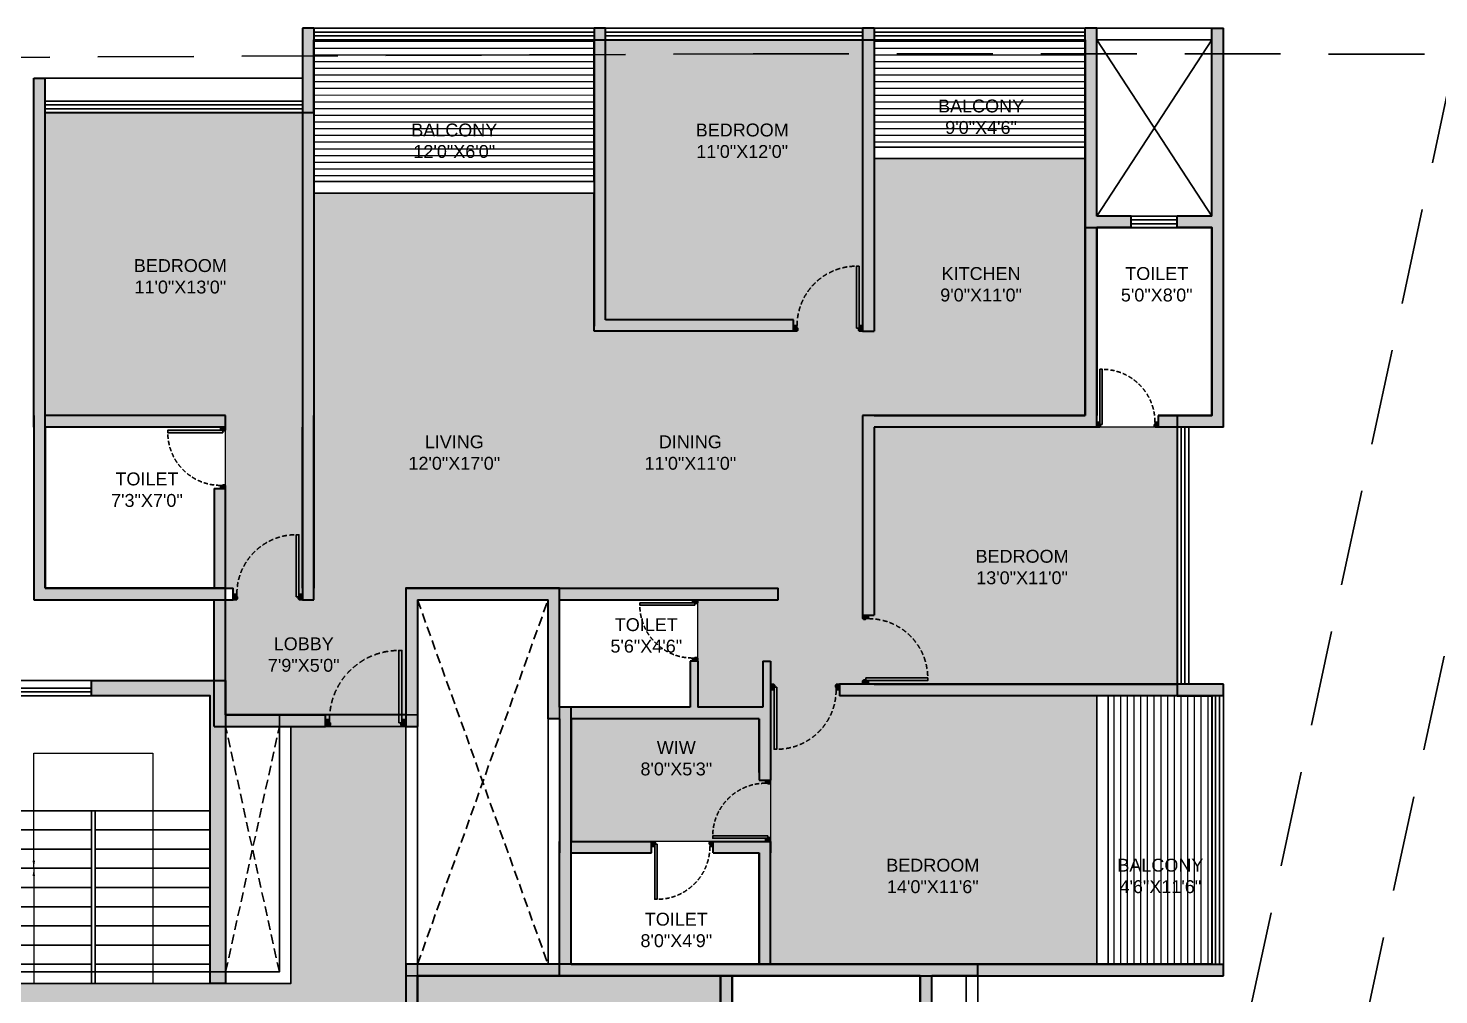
# Model space of a CAD drawing. Header units: millimetres. Extents: x 27623999 to 27796457, y -7151913 to -6809112.
# Drawn here: x 27719245 to 27737627, y -7056396 to -7043798 of the extents above; entities that cross this region are included whole.
import ezdxf

# ---------------------------------------------------------------- set-up
doc = ezdxf.new("R2010")
doc.units = ezdxf.units.MM
doc.header["$LTSCALE"] = 500
doc.header["$MEASUREMENT"] = 0
for name, pattern in [('1', [0]), ('23] 29.05.2023_PLOT B CONCEPT 11_100 OS$0$HIDDEN', [0.375, 0.25, -0.125]), ('AUDIT_D_060311083008-3', [0]), ('DASHED', [0.75, 0.5, -0.25]), ('DASHED2', [0.375, 0.25, -0.125])]:
    doc.linetypes.add(name, pattern=pattern)
doc.layers.get('0').update_dxf_attribs({"color": 250, "linetype": '1'})
for name, color, linetype in [('23] 29.05.2023_PLOT B CONCEPT 11_100 OS$0$ABA_06_door', 251, 'Continuous'), ('ABA_01_margin', 8, 'DASHED'), ('ABA_03_elevation 01', 7, 'Continuous'), ('ABA_03_elevation 04', 8, 'Continuous'), ('ABA_03_lines dotted', 8, 'DASHED2'), ('ABA_06_drop', 251, 'Continuous'), ('ABA_06_window', 141, 'Continuous'), ('ABA_06_window sill', 8, 'Continuous'), ('ABA_07_text room', 7, 'Continuous'), ('ABA_09_hatch misc', 253, 'Continuous'), ('ABA_09_hatch room', 41, 'Continuous'), ('ABA_09_hatch wall', 21, 'Continuous')]:
    doc.layers.add(name, color=color, linetype=linetype)
doc.layers.add('A-WALL', color=7, linetype='AUDIT_D_060311083008-3', lineweight=35)
doc.layers.add('ABA_02_wall', color=7, linetype='Continuous', lineweight=30)
doc.layers.add('ABA_05_are carpet rera', color=6, linetype='Continuous', lineweight=30, plot=False)
doc.layers.add('ABA_09_HATCH BALCONY', color=7, linetype='Continuous', true_color=0xe5e5e5)
doc.styles.add('AIRAL', font='arial.ttf')
doc.styles.add('vka-arial', font='arial.ttf')
doc.dimstyles.new('mm to ft', dxfattribs={"dimtxt": 150, "dimasz": 100, "dimexe": 50, "dimexo": 0, "dimgap": 50, "dimtad": 0, "dimtoh": 1, "dimdec": 0, "dimzin": 0, "dimdsep": 46, "dimtxsty": 'AIRAL', "dimcen": -90, "dimclrd": 8, "dimclre": 8, "dimclrt": 175, "dimadec": 0, "dimazin": 0, "dimtfac": 1, "dimtdec": 0, "dimtix": 1, "dimtofl": 0, "dimtmove": 1, "dimatfit": 3, "dimfxl": 1, "dimtolj": 1, "dimtzin": 0, "dimlwd": 0, "dimlwe": 0, "dimarcsym": 0})
pattern_1 = [(359.9996508, (-300.06, 650), (0.00053328, 87.5), [])]

# ---------------------------------------------------------------- blocks, each defined once
blk = doc.blocks.new('REFD')
at = {"layer": 'ABA_01_margin', "ltscale": 5}
for points in [[(546688, -174805), (523059, -174490), (521533, -174473), (518074, -174415), (516830, -174374), (513027, -174270), (509779, -174207), (501458, -174061), (500166, -168711), (498769, -160018), (497911, -153585), (497098, -149057), (495085, -139049), (492124, -131551), (491123, -129554), (499134, -120225), (503378, -114906), (506666, -110891), (510231, -106450), (512487, -103851), (514698, -101284)], [(546714, -173305), (523077, -172990), (521554, -172974), (518111, -172915), (516874, -172875), (513062, -172770), (509807, -172707), (502644, -172581), (501637, -168415), (500253, -159800), (499393, -153353), (498572, -148777), (496529, -138622)], [(538370, -130873), (539455, -136522), (539938, -138941), (540724, -142804), (541666, -147342), (542363, -150735), (543010, -154132), (545112, -164330), (546913, -173309)]]:
    blk.add_lwpolyline(points, dxfattribs=at)
blk = doc.blocks.new('23] 29.05.2023_PLOT B CONCEPT 11_100 OS$0$A$C7F2C0F04')
at = {"layer": 'ABA_09_hatch wall', "true_color": 0xffffff}
h = blk.add_hatch(color=7, dxfattribs=at)
h.dxf.hatch_style = 1
h.paths.add_polyline_path([(0, 808), (0, 0), (35, 0), (35, 808)])
at = {"layer": '23] 29.05.2023_PLOT B CONCEPT 11_100 OS$0$ABA_06_door'}
blk.add_lwpolyline([(35, 0), (35, 808), (0, 808), (0, 0)], close=True, dxfattribs=at)
at = {"layer": '23] 29.05.2023_PLOT B CONCEPT 11_100 OS$0$ABA_06_door', "linetype": '23] 29.05.2023_PLOT B CONCEPT 11_100 OS$0$HIDDEN', "ltscale": 0.5}
blk.add_arc((35, 35), 773, 0, 90, dxfattribs=at)
blk = doc.blocks.new('23] 29.05.2023_PLOT B CONCEPT 11_100 OS$0$A$C6B7563D3')
at = {"layer": 'ABA_09_hatch wall', "true_color": 0xffffff}
blk.add_hatch(color=7, dxfattribs=at).paths.add_polyline_path([(0, 75), (0, 0), (44, 0), (44, 13), (56, 13), (56, 38), (44, 38), (44, 75)])
at = {"layer": '23] 29.05.2023_PLOT B CONCEPT 11_100 OS$0$ABA_06_door'}
blk.add_lwpolyline([(44, 13), (56, 13), (56, 38), (44, 38), (44, 75), (0, 75), (0, 0), (44, 0), (44, 13)], dxfattribs=at)
blk = doc.blocks.new('23] 29.05.2023_PLOT B CONCEPT 11_100 OS$0$A$C41D10A1B')
at = {"layer": '23] 29.05.2023_PLOT B CONCEPT 11_100 OS$0$ABA_06_door'}
for name, p in [('23] 29.05.2023_PLOT B CONCEPT 11_100 OS$0$A$C7F2C0F04', (46, 40)), ('23] 29.05.2023_PLOT B CONCEPT 11_100 OS$0$A$C6B7563D3', (0, 0))]:
    blk.add_blockref(name, p, dxfattribs=at)
at = {"layer": '23] 29.05.2023_PLOT B CONCEPT 11_100 OS$0$ABA_06_door', "xscale": -1}
blk.add_blockref('23] 29.05.2023_PLOT B CONCEPT 11_100 OS$0$A$C6B7563D3', (900, 0), dxfattribs=at)
blk = doc.blocks.new('zw$FFC9')
at = {"layer": 'ABA_06_window sill', "linetype": 'Continuous', "lineweight": 15}
blk.add_line((0, 0, 0), (800, 0, 0), dxfattribs=at)
at = {"layer": '23] 29.05.2023_PLOT B CONCEPT 11_100 OS$0$ABA_06_door', "extrusion": (3.45929e-05, 2.07113e-06, 1), "xscale": -0.8888888900972485, "yscale": 0.8888888900972443, "zscale": 0.8888888900972381, "rotation": 0.0003397717955281886}
blk.add_blockref('23] 29.05.2023_PLOT B CONCEPT 11_100 OS$0$A$C41D10A1B', (800, 0, 0), dxfattribs=at)
blk = doc.blocks.new('44T4T4T')
at = {"true_color": 0x636466, "transparency": 33554687}
h = blk.add_hatch(color=251, dxfattribs=at)
h.dxf.hatch_style = 1
h.paths.add_polyline_path([(27723868, -6942524), (27723868, -6940724), (27728719, -6940724), (27728719, -6940874), (27725869, -6940874), (27725869, -6942275), (27727569, -6942275), (27727569, -6941674), (27727669, -6941674), (27727669, -6942275), (27728519, -6942275), (27728519, -6941674), (27728619, -6941674), (27728619, -6943224), (27728469, -6943224), (27728469, -6942425), (27726019, -6942425), (27726019, -6944024), (27727069, -6944024), (27727069, -6944174), (27726019, -6944174), (27726019, -6945624), (27728469, -6945624), (27728469, -6944174), (27727869, -6944174), (27727869, -6944024), (27728619, -6944024), (27728619, -6944174), (27728619, -6944174), (27728619, -6945624), (27734519, -6945624), (27734519, -6945774), (27725869, -6945774), (27725869, -6944174), (27725869, -6942425), (27725719, -6942425), (27725719, -6940874), (27724018, -6940874), (27724018, -6942524)])
h.paths.add_polyline_path([(27719018, -6934074), (27719168, -6934074), (27719168, -6938474), (27721518, -6938474), (27721518, -6938624), (27719168, -6938624), (27719168, -6940724), (27721368, -6940724), (27721368, -6939424), (27721518, -6939424), (27721518, -6942374), (27722818, -6942374), (27722818, -6942524), (27721368, -6942524), (27721368, -6940874), (27719018, -6940874), (27719018, -6938474)])
h.paths.add_polyline_path([(27729969, -6938624), (27729969, -6938474), (27731214, -6938474), (27732719, -6938474), (27732719, -6938474), (27732719, -6938474), (27732719, -6933424), (27732869, -6933424), (27732869, -6934974), (27732869, -6935874), (27733319, -6935874), (27733319, -6936024), (27732869, -6936024), (27732869, -6938474), (27732869, -6938474), (27732869, -6938624)])
h.paths.add_polyline_path([(27726318, -6933424), (27726468, -6933424), (27726468, -6935574), (27726468, -6935574), (27726468, -6937224), (27728919, -6937224), (27728919, -6937374), (27726318, -6937374), (27726318, -6937307), (27726318, -6937307)])
h.paths.add_polyline_path([(27733669, -6938624), (27733669, -6938474), (27734369, -6938474), (27734369, -6936024), (27733919, -6936024), (27733919, -6935874), (27734369, -6935874), (27734369, -6933424), (27734519, -6933424), (27734519, -6938624)])
h.paths.add_polyline_path([(27722518, -6938474), (27722518, -6938474), (27722518, -6934524), (27722518, -6934524), (27722518, -6933424), (27722668, -6933424), (27722668, -6935424), (27722668, -6935424), (27722668, -6935574), (27722668, -6935574), (27722668, -6940724), (27722668, -6940724), (27722668, -6940874), (27722518, -6940874), (27722518, -6940724), (27722518, -6940724), (27722518, -6938624), (27722518, -6938624)])
h.paths.add_polyline_path([(27729519, -6942124), (27729519, -6941974), (27731432, -6941974), (27733919, -6941974), (27733919, -6941974), (27734519, -6941974), (27734519, -6942124)])
h.paths.add_polyline_path([(27729819, -6937374), (27729819, -6937224), (27729819, -6937224), (27729819, -6933574), (27729819, -6933574), (27729819, -6933424), (27729969, -6933424), (27729969, -6933574), (27729969, -6933574), (27729969, -6934974), (27729969, -6934974), (27729969, -6935124), (27729969, -6935124), (27729969, -6937374)])
h.paths.add_polyline_path([(27729819, -6941074), (27729819, -6938474), (27729969, -6938474), (27729969, -6938474), (27729969, -6938474), (27729969, -6941074)])
at = {"layer": 'ABA_09_HATCH BALCONY', "lineweight": 0}
h = blk.add_hatch(dxfattribs=at)
h.set_pattern_fill('ANSI31', color=256, scale=700, angle=314.9997)
h.set_pattern_definition(pattern_1)
h.paths.add_polyline_path([(27722668, -6935424), (27726318, -6935424), (27726318, -6933574), (27722668, -6933574)])
h = blk.add_hatch(dxfattribs=at)
h.set_pattern_fill('ANSI31', color=256, scale=700, angle=314.9997)
h.set_pattern_definition(pattern_1)
h.paths.add_polyline_path([(27729969, -6934974), (27732719, -6934974), (27732719, -6933574), (27729969, -6933574)])
h = blk.add_hatch(dxfattribs=at)
h.set_pattern_fill('ANSI31', color=256, scale=700, angle=224.9997)
h.set_pattern_definition([(269.9996508, (-300.06, 650), (87.5, -0.00053328), [])])
h.paths.add_polyline_path([(27733019, -6945624), (27734369, -6945624), (27734369, -6942124), (27733019, -6942124)])
at = {"layer": 'ABA_09_hatch room', "lineweight": 35, "true_color": 0xd3d4d3}
h = blk.add_hatch(color=254, dxfattribs=at)
h.dxf.hatch_style = 1
h.paths.add_polyline_path([(27719168, -6934524), (27722518, -6934524), (27722518, -6935874), (27722518, -6935874), (27722518, -6940874), (27722668, -6940874), (27722668, -6938624), (27722668, -6935574), (27726468, -6935574), (27726468, -6933574), (27729819, -6933574), (27729819, -6937374), (27729969, -6937374), (27729969, -6937326), (27729969, -6937326), (27729969, -6935124), (27732719, -6935124), (27732719, -6935874), (27732719, -6935874), (27732719, -6938474), (27731214, -6938474), (27729819, -6938474), (27729819, -6941074), (27729969, -6941074), (27729969, -6938624), (27732869, -6938624), (27732869, -6938624), (27733669, -6938624), (27733669, -6938624), (27733669, -6938624), (27733919, -6938624), (27733919, -6941974), (27729519, -6941974), (27729519, -6942124), (27732869, -6942124), (27732869, -6945624), (27728619, -6945624), (27728619, -6944024), (27728619, -6944974), (27728619, -6944974), (27728619, -6944024), (27726019, -6944024), (27726019, -6942425), (27728619, -6942425), (27728619, -6941674), (27728519, -6941674), (27728519, -6941974), (27728519, -6941974), (27728519, -6942275), (27727669, -6942275), (27727669, -6941674), (27727669, -6941674), (27727669, -6940874), (27728719, -6940874), (27728719, -6940724), (27725719, -6940724), (27725719, -6940724), (27723868, -6940724), (27723868, -6942524), (27722818, -6942524), (27722818, -6942374), (27721518, -6942374), (27721518, -6940874), (27721618, -6940874), (27721618, -6940724), (27721518, -6940724), (27721518, -6939424), (27721518, -6939424), (27721518, -6938624), (27721518, -6938624), (27721518, -6938474), (27719168, -6938474)])
at = {"layer": 'ABA_02_wall'}
for p, q in [((27722518, -6933424), (27722518, -6935574)), ((27722668, -6933424), (27722518, -6933424)), ((27722668, -6933424), (27722668, -6935424)), ((27726468, -6933424), (27726318, -6933424)), ((27726318, -6933424), (27726318, -6937307)), ((27726468, -6935574), (27726468, -6933424)), ((27729969, -6933424), (27729819, -6933424)), ((27729819, -6933424), (27729819, -6935124)), ((27729969, -6933424), (27729969, -6937326)), ((27732719, -6938474), (27732719, -6933424)), ((27732869, -6933424), (27732719, -6933424)), ((27732869, -6935124), (27732869, -6933424)), ((27734369, -6933424), (27734519, -6933424)), ((27734369, -6935874), (27734369, -6933424)), ((27734519, -6938624), (27734519, -6933424)), ((27726318, -6935424), (27726318, -6933574)), ((27726468, -6937224), (27726468, -6933574)), ((27729819, -6933574), (27729819, -6937224)), ((27729969, -6933574), (27729969, -6934974)), ((27719018, -6938624), (27719018, -6934074)), ((27719018, -6934074), (27719168, -6934074)), ((27719168, -6938474), (27719168, -6934074)), ((27722668, -6934374), (27722668, -6938624)), ((27722518, -6934524), (27722518, -6938474)), ((27729819, -6934974), (27729819, -6937374)), ((27729819, -6934974), (27729819, -6934974)), ((27732869, -6935874), (27732869, -6934974)), ((27729819, -6935124), (27729819, -6935124)), ((27729969, -6935124), (27729969, -6937374)), ((27722518, -6935424), (27722518, -6940874)), ((27722668, -6935574), (27722668, -6940724)), ((27726318, -6937374), (27726318, -6935574)), ((27732719, -6935874), (27732719, -6938474)), ((27733319, -6935874), (27732869, -6935874)), ((27733319, -6936024), (27733319, -6935874)), ((27734369, -6935874), (27733919, -6935874)), ((27733919, -6936024), (27733919, -6935874)), ((27732869, -6938624), (27732869, -6936024)), ((27732869, -6936024), (27732869, -6938474)), ((27733319, -6936024), (27732869, -6936024)), ((27734369, -6936024), (27733919, -6936024)), ((27734369, -6938474), (27734369, -6936024)), ((27728919, -6937224), (27726468, -6937224)), ((27728919, -6937374), (27728919, -6937224)), ((27728919, -6937374), (27726318, -6937374)), ((27729819, -6937374), (27729969, -6937374)), ((27719018, -6938474), (27719018, -6940874)), ((27721518, -6938474), (27719168, -6938474)), ((27721518, -6938474), (27719168, -6938474)), ((27721518, -6938474), (27721368, -6938474)), ((27721518, -6938624), (27721518, -6938474)), ((27722668, -6940874), (27722668, -6938474)), ((27729819, -6938474), (27729819, -6941074)), ((27732719, -6938474), (27729819, -6938474)), ((27729969, -6938474), (27732719, -6938474)), ((27734369, -6938474), (27733669, -6938474)), ((27733669, -6938474), (27733669, -6938624)), ((27733669, -6938474), (27734369, -6938474)), ((27719168, -6938624), (27719168, -6940724)), ((27721518, -6938624), (27719168, -6938624)), ((27722518, -6940724), (27722518, -6938624)), ((27729969, -6938624), (27729969, -6941074)), ((27732869, -6938624), (27729969, -6938624)), ((27734519, -6938624), (27733669, -6938624)), ((27721368, -6939424), (27721368, -6940724)), ((27721368, -6939424), (27721518, -6939424)), ((27721518, -6942374), (27721518, -6939424)), ((27719168, -6940724), (27721618, -6940724)), ((27721618, -6940874), (27721618, -6940724)), ((27723868, -6940724), (27726318, -6940724)), ((27723868, -6940724), (27723868, -6942524)), ((27725719, -6940724), (27728719, -6940724)), ((27728719, -6940874), (27728719, -6940724)), ((27719018, -6940874), (27721618, -6940874)), ((27721368, -6942524), (27721368, -6940874)), ((27722518, -6940874), (27722668, -6940874)), ((27722518, -6940874), (27722668, -6940874)), ((27724018, -6940874), (27724018, -6942524)), ((27724018, -6940874), (27725719, -6940874)), ((27725719, -6942425), (27725719, -6940874)), ((27725869, -6942275), (27725869, -6940874)), ((27725869, -6940874), (27728719, -6940874)), ((27729819, -6941074), (27729969, -6941074)), ((27727669, -6941674), (27727569, -6941674)), ((27727569, -6941674), (27727569, -6942275)), ((27727669, -6941674), (27727669, -6942275)), ((27728519, -6941674), (27728519, -6942275)), ((27728519, -6941674), (27728619, -6941674)), ((27728619, -6941674), (27728619, -6942425)), ((27728519, -6941974), (27728519, -6942275)), ((27733019, -6941974), (27729519, -6941974)), ((27729519, -6941974), (27729519, -6942124)), ((27734519, -6942124), (27729519, -6942124)), ((27729969, -6941974), (27733919, -6941974)), ((27734519, -6941974), (27732869, -6941974)), ((27732869, -6941974), (27732869, -6941974)), ((27734519, -6942124), (27734519, -6941974)), ((27727569, -6942275), (27725869, -6942275)), ((27728519, -6942275), (27727669, -6942275)), ((27728519, -6942275), (27727669, -6942275)), ((27721518, -6942374), (27722818, -6942374)), ((27722818, -6942524), (27722818, -6942374)), ((27725869, -6942425), (27725719, -6942425)), ((27725869, -6942425), (27725869, -6944174)), ((27728469, -6942425), (27726019, -6942425)), ((27726019, -6942425), (27726019, -6944024)), ((27728469, -6943124), (27728469, -6942425)), ((27728469, -6942425), (27728469, -6943224)), ((27728619, -6942425), (27728619, -6943224)), ((27721368, -6942524), (27722818, -6942524)), ((27723868, -6942524), (27724018, -6942524)), ((27728469, -6943224), (27728619, -6943224)), ((27725869, -6945774), (27725869, -6944024)), ((27726019, -6944024), (27727069, -6944024)), ((27726019, -6944174), (27727069, -6944174)), ((27726019, -6945624), (27726019, -6944174)), ((27727069, -6944174), (27727069, -6944024)), ((27727869, -6944174), (27727869, -6944024)), ((27727869, -6944024), (27728619, -6944024)), ((27727869, -6944174), (27728469, -6944174)), ((27728469, -6944174), (27728469, -6945624)), ((27728469, -6945624), (27728469, -6944174)), ((27728619, -6944174), (27728619, -6944024)), ((27728619, -6944024), (27728619, -6944174)), ((27728619, -6945624), (27728619, -6944174)), ((27726019, -6945624), (27734519, -6945624)), ((27734519, -6945774), (27734519, -6945624)), ((27728619, -6945774), (27725869, -6945774)), ((27728469, -6945774), (27733019, -6945774)), ((27732869, -6945774), (27734519, -6945774)), ((27733019, -6945774), (27733019, -6945774))]:
    blk.add_line(p, q, dxfattribs=at)
at = {"layer": 'ABA_03_elevation 01'}
for p, q in [((27726318, -6933424), (27722668, -6933424)), ((27726318, -6933474), (27722668, -6933474)), ((27732719, -6933424), (27729969, -6933424)), ((27732719, -6933474), (27729969, -6933474)), ((27726318, -6933524), (27722668, -6933524)), ((27726318, -6933574), (27722668, -6933574)), ((27732719, -6933524), (27729969, -6933524)), ((27732719, -6933574), (27729969, -6933574)), ((27734369, -6945624), (27734369, -6942124)), ((27734419, -6945624), (27734419, -6942124)), ((27734469, -6945624), (27734469, -6942124)), ((27734519, -6945624), (27734519, -6942124))]:
    blk.add_line(p, q, dxfattribs=at)
at = {"layer": 'ABA_05_are carpet rera', "color": 6}
blk.add_lwpolyline([(27719168, -6940724), (27719168, -6934524), (27722668, -6934524), (27722668, -6933574), (27732719, -6933574), (27732719, -6936024), (27734369, -6936024), (27734369, -6938474), (27733919, -6938474), (27733919, -6942124), (27734369, -6942124), (27734369, -6945624), (27726019, -6945624), (27726019, -6942275), (27725869, -6942275), (27725869, -6940724), (27723868, -6940724), (27723868, -6942374), (27721518, -6942374), (27721518, -6940724)], close=True, dxfattribs=at)
at = {"layer": 'ABA_06_window'}
for p, q in [((27726468, -6933474), (27729819, -6933474)), ((27726468, -6933524), (27729819, -6933524)), ((27719168, -6934424), (27722518, -6934424)), ((27719168, -6934474), (27722518, -6934474)), ((27733919, -6935924), (27733319, -6935924)), ((27733919, -6935974), (27733319, -6935974)), ((27733969, -6941974), (27733969, -6938624)), ((27734019, -6941974), (27734019, -6938624))]:
    blk.add_line(p, q, dxfattribs=at)
at = {"layer": 'ABA_06_window sill'}
for p, q in [((27726468, -6933424), (27729819, -6933424)), ((27732869, -6933424), (27734369, -6933424)), ((27726468, -6933574), (27729819, -6933574)), ((27732869, -6933574), (27734369, -6933574)), ((27732869, -6935874), (27734369, -6933574)), ((27734369, -6935874), (27732869, -6933574)), ((27719168, -6934074), (27722518, -6934074)), ((27719168, -6934374), (27722518, -6934374)), ((27719168, -6934524), (27722518, -6934524)), ((27729969, -6934974), (27732719, -6934974)), ((27729969, -6935124), (27732719, -6935124)), ((27722668, -6935424), (27726318, -6935424)), ((27722668, -6935574), (27726318, -6935574)), ((27733919, -6935874), (27733319, -6935874)), ((27733919, -6936024), (27733319, -6936024)), ((27733919, -6941974), (27733919, -6938624)), ((27734069, -6941974), (27734069, -6938624)), ((27732869, -6942124), (27732869, -6945624)), ((27733019, -6945624), (27733019, -6942124))]:
    blk.add_line(p, q, dxfattribs=at)
at = {"color": 3, "xscale": -1}
for p, rotation in [((27733669, -6938624), 0.0006795450355370914), ((27728619, -6943224), 90.00067954503552)]:
    blk.add_blockref('zw$FFC9', p, dxfattribs=dict(at, rotation=rotation))
at = {"color": 3}
for p, rotation in [((27721518, -6939424), 89.99932045496446), ((27727669, -6941674), 89.99932045496446), ((27727869, -6944024, 0), 179.9993204549645)]:
    blk.add_blockref('zw$FFC9', p, dxfattribs=dict(at, rotation=rotation))
at = {"layer": '23] 29.05.2023_PLOT B CONCEPT 11_100 OS$0$ABA_06_door', "extrusion": (3.45929e-05, 2.07113e-06, 1), "xscale": -1, "rotation": 0.0003397719711965848}
for p in [(27729819, -6937374, 945), (27722518, -6940874, 0)]:
    blk.add_blockref('23] 29.05.2023_PLOT B CONCEPT 11_100 OS$0$A$C41D10A1B', p, dxfattribs=at)
at = {"layer": '23] 29.05.2023_PLOT B CONCEPT 11_100 OS$0$ABA_06_door', "extrusion": (2.07113e-06, -3.45929e-05, 1), "xscale": -1, "rotation": 270.0003397760763}
blk.add_blockref('23] 29.05.2023_PLOT B CONCEPT 11_100 OS$0$A$C41D10A1B', (27729819, -6941974, 0), dxfattribs=at)
at = {"layer": '23] 29.05.2023_PLOT B CONCEPT 11_100 OS$0$ABA_06_door', "extrusion": (3.45929e-05, 2.07113e-06, 1), "xscale": -1.166666667360857, "yscale": 1.166666667360857, "zscale": 1.166666667360857, "rotation": 0.0003397719711965848}
blk.add_blockref('23] 29.05.2023_PLOT B CONCEPT 11_100 OS$0$A$C41D10A1B', (27723868, -6942524, 945), dxfattribs=at)
at = {"layer": '23] 29.05.2023_PLOT B CONCEPT 11_100 OS$0$ABA_06_door', "extrusion": (-3.45929e-05, -2.07113e-06, 1), "xscale": -1, "rotation": 180.0003397719712}
blk.add_blockref('23] 29.05.2023_PLOT B CONCEPT 11_100 OS$0$A$C41D10A1B', (27728619, -6941974, 0), dxfattribs=at)
at = {"layer": 'ABA_07_text room', "linetype": 'Continuous', "char_height": 200, "width": 1256.37, "attachment_point": 1, "style": 'vka-arial'}
for s, insert in [('\\pxqc;{\\H0.83965x;BALCONY\\P9\'0"X4\'6"}', (27730734, -6934354)), ('\\pxqc;{\\H0.83965x;BALCONY\\P12\'0"X6\'0"}', (27723869, -6934667)), ('\\pxqc;{\\H0.83965x;BEDROOM\\P11\'0"X12\'0"}', (27727621, -6934667)), ('\\pxqc;{\\H0.83965x;BEDROOM\\P11\'0"X13\'0"}', (27720299, -6936434)), ('\\pxqc;{\\H0.83965x;KITCHEN\\P9\'0"X11\'0"}', (27730734, -6936538)), ('\\pxqc;{\\H0.83965x;TOILET\\P5\'0"X8\'0"}', (27733023, -6936538)), ('\\pxqc;{\\H0.83965x;LIVING\\P12\'0"X17\'0"}', (27723869, -6938731)), ('\\pxqc;{\\H0.83965x;DINING\\P11\'0"X11\'0"}', (27726945, -6938731)), ('\\pxqc;{\\H0.83965x;TOILET\\P7\'3"X7\'0"}', (27719864, -6939215)), ('\\pxqc;{\\H0.83965x;BEDROOM\\P13\'0"X11\'0"}', (27731268, -6940223)), ('\\pxqc;{\\H0.83965x;TOILET\\P5\'6"X4\'6"}', (27726371, -6941114)), ('\\pxqc;{\\H0.83965x;LOBBY\\P7\'9"X5\'0"}', (27721907, -6941364)), ('\\pxqc;{\\H0.83965x;WIW\\P8\'0"X5\'3"}', (27726762, -6942715)), ('\\pxqc;{\\H0.83965x;BEDROOM\\P14\'0"X11\'6"}', (27730105, -6944249)), ('\\pxqc;{\\H0.83965x;BALCONY\\P4\'6"X11\'6"}', (27733070, -6944249)), ('\\pxqc;{\\H0.83965x;TOILET\\P8\'0"X4\'9"}', (27726762, -6944953))]:
    blk.add_mtext(s, dxfattribs=dict(at, insert=insert))
blk = doc.blocks.new('THTRHRTG')
at = {"transparency": 33554687}
h = blk.add_hatch(color=252, dxfattribs=at)
h.dxf.hatch_style = 1
h.paths.add_polyline_path([(27720159, -6960374), (27720167, -6955824), (27721067, -6955824), (27721067, -6954174), (27723668, -6954174), (27723668, -6952924), (27723668, -6952924), (27723668, -6950624), (27722018, -6950624), (27722018, -6947874), (27722168, -6947874), (27722168, -6950474), (27723818, -6950474), (27723818, -6955974), (27723068, -6955974), (27723068, -6955824), (27723668, -6955824), (27723668, -6954324), (27721217, -6954324), (27721217, -6955824), (27722268, -6955824), (27722268, -6955974), (27720317, -6955974), (27720309, -6960374)])
h.paths.add_polyline_path([(27727168, -6961124), (27729268, -6961124), (27731718, -6961124), (27731718, -6962624), (27730793, -6962624), (27730793, -6962774), (27731718, -6962774), (27731718, -6963374), (27731868, -6963374), (27731868, -6960974), (27729118, -6960974), (27727318, -6960974), (27727318, -6957174), (27727168, -6957174)])
h.paths.add_polyline_path([(27723218, -6948024), (27723218, -6947874), (27723668, -6947874), (27723668, -6945624), (27731118, -6945624), (27731118, -6945774), (27730519, -6945774), (27730519, -6946224), (27730369, -6946224), (27730369, -6945774), (27727918, -6945774), (27727918, -6946474), (27727768, -6946474), (27727768, -6945774), (27723818, -6945774), (27723818, -6948074), (27723818, -6948074), (27723818, -6948224), (27723668, -6948224), (27723668, -6948024)])
h.paths.add_polyline_path([(27723668, -6963374), (27723818, -6963374), (27723818, -6957324), (27726268, -6957324), (27726268, -6957174), (27723818, -6957174), (27723818, -6956874), (27723668, -6956874)])
h.paths.add_polyline_path([(27727168, -6955974), (27728518, -6955974), (27730968, -6955974), (27730968, -6956424), (27731118, -6956424), (27731118, -6955974), (27732068, -6955974), (27732068, -6955824), (27730518, -6955824), (27728368, -6955824), (27727318, -6955824), (27727318, -6955049), (27727168, -6955049)])
h.paths.add_polyline_path([(27727168, -6953849), (27727318, -6953849), (27727318, -6953074), (27732068, -6953074), (27732068, -6952924), (27727168, -6952924)])
h.paths.add_polyline_path([(27727318, -6963374), (27727318, -6963224), (27729118, -6963224), (27729118, -6961924), (27729268, -6961924), (27729268, -6962624), (27730193, -6962624), (27730193, -6962774), (27729268, -6962774), (27729268, -6963374), (27727318, -6963374)])
h.paths.add_polyline_path([(27728368, -6956774), (27728518, -6956774), (27728518, -6957474), (27730968, -6957474), (27730968, -6957024), (27731118, -6957024), (27731118, -6957474), (27731868, -6957474), (27731868, -6957624), (27728368, -6957624)])
h.paths.add_polyline_path([(27727768, -6947424), (27731118, -6947424), (27731118, -6947274), (27730519, -6947274), (27730519, -6946824), (27730369, -6946824), (27730369, -6947274), (27727768, -6947274)])
h.paths.add_polyline_path([(27723668, -6949274), (27723668, -6949124), (27724345, -6949124), (27727768, -6949124), (27727768, -6949124), (27731118, -6949124), (27731118, -6949274), (27723818, -6949274)])
h.paths.add_polyline_path([(27727168, -6963374), (27727318, -6963374), (27727318, -6963224), (27727318, -6961924), (27727168, -6961924)])
h.paths.add_polyline_path([(27726118, -6957174), (27726268, -6957174), (27726268, -6956874), (27726118, -6956874)])
h.paths.add_polyline_path([(27728218, -6957174), (27728368, -6957174), (27728368, -6957324), (27728218, -6957324)])
at = {"layer": 'ABA_09_hatch room', "lineweight": 35, "true_color": 0xd3d4d3}
h = blk.add_hatch(color=254, dxfattribs=at)
h.dxf.hatch_style = 1
h.paths.add_polyline_path([(27720317, -6959924), (27720317, -6955974), (27722268, -6955974), (27723068, -6955974), (27723818, -6955974), (27723818, -6950474), (27722168, -6950474), (27722168, -6947874), (27723218, -6947874), (27723218, -6948024), (27723668, -6948024), (27723668, -6948074), (27723818, -6948074), (27723818, -6948174), (27723818, -6948174), (27723818, -6948024), (27723818, -6948024), (27723818, -6945774), (27727768, -6945774), (27727768, -6947274), (27727768, -6947424), (27727768, -6949124), (27723818, -6949124), (27727568, -6949124), (27727568, -6949124), (27730418, -6949124), (27730418, -6949274), (27728668, -6949274), (27727918, -6949274), (27724396, -6949274), (27723818, -6949274), (27723668, -6949274), (27723668, -6949124), (27723668, -6949124), (27723668, -6949274), (27723668, -6949274), (27723818, -6949274), (27724396, -6949274), (27727918, -6949274), (27727918, -6949274), (27728968, -6949274), (27728968, -6952924), (27727168, -6952924), (27727168, -6953849), (27727318, -6953849), (27727318, -6953074), (27730368, -6953074), (27730368, -6955824), (27727318, -6955824), (27727318, -6955049), (27727168, -6955049), (27727168, -6955974), (27728368, -6955974), (27728368, -6956774), (27728368, -6957174), (27728218, -6957174), (27728218, -6957324), (27728368, -6957324), (27728368, -6957624), (27730968, -6957624), (27730968, -6960974), (27729118, -6960974), (27727318, -6960974), (27727318, -6957174), (27727168, -6957174), (27727168, -6961124), (27729118, -6961124), (27729118, -6961924), (27729118, -6961924), (27729118, -6963224), (27727318, -6963224), (27727318, -6961924), (27727168, -6961924), (27727168, -6962024), (27723818, -6962024), (27723818, -6957324), (27726268, -6957324), (27726268, -6957174), (27726268, -6956874), (27726118, -6956874), (27726118, -6957174), (27723818, -6957174), (27723818, -6956874), (27723668, -6956874), (27723668, -6959924)])
at = {"layer": 'ABA_02_wall'}
for p, q in [((27723668, -6945624), (27723668, -6947874)), ((27731118, -6945624), (27723668, -6945624)), ((27731118, -6945774), (27731118, -6945624)), ((27723818, -6945774), (27723818, -6948074)), ((27727768, -6945774), (27723818, -6945774)), ((27727768, -6945774), (27727768, -6946474)), ((27727768, -6946474), (27727768, -6945774)), ((27727918, -6945774), (27727918, -6946474)), ((27727918, -6946474), (27727918, -6945774)), ((27730369, -6945774), (27727918, -6945774)), ((27730369, -6946224), (27730369, -6945774)), ((27731118, -6945774), (27730519, -6945774)), ((27730519, -6946224), (27730519, -6945774))]:
    blk.add_line(p, q, dxfattribs=at)
at = {"layer": 'ABA_05_are carpet rera'}
blk.add_lwpolyline([(27723818, -6948024), (27723818, -6945774), (27730369, -6945774), (27730369, -6947274)], dxfattribs=at)
at = {"layer": 'ABA_06_window sill'}
for p, q in [((27730968, -6947274), (27730968, -6945774)), ((27731118, -6947274), (27731118, -6945774))]:
    blk.add_line(p, q, dxfattribs=at)
blk = doc.blocks.new('TERHTREHGREGHERTGV')
at = {"layer": 'ABA_09_hatch misc', "lineweight": 35, "transparency": 33554687}
h = blk.add_hatch(color=252, dxfattribs=at)
h.dxf.hatch_style = 1
h.paths.add_polyline_path([(25422607, -6231168), (25426557, -6231168), (25426557, -6231368), (25422807, -6231368), (25422807, -6232918), (25422607, -6232918)])
h.paths.add_polyline_path([(25422607, -6234618), (25424007, -6234618), (25426557, -6234618), (25426557, -6234418), (25423807, -6234418), (25422607, -6234418)])
at = {"layer": 'A-WALL'}
for p, q in [((25422807, -6232918), (25422607, -6232918)), ((25426557, -6234418), (25426557, -6234618))]:
    blk.add_line(p, q, dxfattribs=at)
for points in [[(25422607, -6232918), (25422607, -6231168), (25426557, -6231168), (25426557, -6231368), (25422807, -6231368), (25422807, -6232918)], [(25426557, -6234618), (25424007, -6234618), (25424007, -6234618), (25422607, -6234618), (25422607, -6234418), (25423807, -6234418), (25423807, -6234418), (25426557, -6234418)]]:
    blk.add_lwpolyline(points, dxfattribs=at)
at = {"layer": 'ABA_06_drop'}
for p, q in [((25424307, -6231368), (25424307, -6234418)), ((25424557, -6231368), (25424557, -6232868)), ((25424807, -6231368), (25424807, -6232868)), ((25425057, -6231368), (25425057, -6232868)), ((25425307, -6231368), (25425307, -6232868)), ((25425557, -6231368), (25425557, -6232868)), ((25425807, -6231368), (25425807, -6232868)), ((25426057, -6231368), (25426057, -6232868)), ((25426307, -6231368), (25426307, -6232868)), ((25426557, -6231368), (25426557, -6234418)), ((25424557, -6232918), (25424557, -6234418)), ((25424807, -6232918), (25424807, -6234418)), ((25425057, -6232918), (25425057, -6234418)), ((25425307, -6232918), (25425307, -6234418)), ((25425557, -6232918), (25425557, -6234418)), ((25425807, -6232918), (25425807, -6234418)), ((25426057, -6232918), (25426057, -6234418)), ((25426307, -6232918), (25426307, -6234418))]:
    blk.add_line(p, q, dxfattribs=at)
blk.add_lwpolyline([(25426557, -6232868), (25426557, -6232918), (25424307, -6232918), (25424307, -6232868)], close=True, dxfattribs=at)
at = {"layer": 'ABA_06_window'}
for p, q in [((25422707, -6234418), (25422707, -6232918)), ((25422757, -6234418), (25422757, -6232918))]:
    blk.add_line(p, q, dxfattribs=at)
at = {"layer": 'ABA_06_window sill'}
for p, q in [((25422607, -6234418), (25422607, -6232918)), ((25422807, -6234418), (25422807, -6232918))]:
    blk.add_line(p, q, dxfattribs=at)
at = {"layer": 'ABA_03_elevation 04'}
for points in [[(25425057, -6233668), (25423557, -6233668), (25423557, -6232118), (25426557, -6232118)], [(25425057, -6233668), (25426557, -6233668)]]:
    blk.add_leader(points, dimstyle='mm to ft', dxfattribs=at)
blk = doc.blocks.new('GEGREGER')
at = {"layer": 'ABA_02_wall', "rotation": 270.0000000000001}
blk.add_blockref('TERHTREHGREGHERTGV', (33952486, 18480684, -77), dxfattribs=at)
blk = doc.blocks.new('TERGSRERFGV')
at = {"layer": 'ABA_09_hatch misc', "true_color": 0xc7c8ca, "transparency": 33554687}
h = blk.add_hatch(color=9, dxfattribs=at)
h.dxf.hatch_style = 1
h.paths.add_polyline_path([(27712468, -6948174), (27712468, -6945575), (27713968, -6945575), (27713968, -6945874), (27718391, -6945874), (27718568, -6945874), (27718568, -6945874), (27721446, -6945874), (27721618, -6945874), (27721818, -6945874), (27721818, -6945874), (27722668, -6945874), (27722668, -6942524), (27724168, -6942524), (27724168, -6947874), (27719168, -6947874), (27719168, -6947873), (27716718, -6947873), (27716718, -6947874), (27713968, -6947874), (27713968, -6948174), (27713968, -6948174), (27713917, -6948174), (27713917, -6948174), (27712969, -6948174), (27712969, -6948174), (27712918, -6948174), (27712918, -6948174)])
at = {"layer": 'ABA_03_elevation 01'}
for points in [[(27726169, -6940724), (27724168, -6940724), (27724168, -6945774), (27726169, -6945774)], [(27726019, -6940874), (27724318, -6940874), (27724318, -6945624), (27726019, -6945624)]]:
    blk.add_lwpolyline(points, close=True, dxfattribs=at)
at = {"layer": 'ABA_03_elevation 01', "elevation": 26}
for points in [[(27724318, -6942374), (27722518, -6942374), (27722518, -6945724), (27714118, -6945724), (27714118, -6945425), (27712318, -6945425), (27712318, -6948324), (27714118, -6948324), (27714118, -6948024), (27724318, -6948024)], [(27724168, -6942524), (27722668, -6942524), (27722668, -6945874), (27713968, -6945874), (27713968, -6945575), (27712468, -6945575), (27712468, -6948174), (27713968, -6948174), (27713968, -6947874), (27724168, -6947874)]]:
    blk.add_lwpolyline(points, close=True, dxfattribs=at)
at = {"layer": 'ABA_03_lines dotted'}
for p, q in [((27724318, -6940874), (27726019, -6945624)), ((27724318, -6945624), (27726019, -6940874)), ((27722518, -6945724, 26), (27721818, -6942524, -52)), ((27721818, -6945724, 26), (27722518, -6942524, -52))]:
    blk.add_line(p, q, dxfattribs=at)
at = {"color": 3}
blk.add_blockref('GEGREGER', (500, 0, 26), dxfattribs=at)
blk = doc.blocks.new('T HGSTERDFXC')
at = {"layer": 'ABA_02_wall', "color": 0}
blk.add_blockref('TERGSRERFGV', (0, -110375, -3), dxfattribs=at)
for name, p in [('44T4T4T', (300, -110374, 26)), ('THTRHRTG', (500, -110374, 26))]:
    blk.add_blockref(name, p, dxfattribs=at)

msp = doc.modelspace()

# ---------------------------------------------------------------- block references
at = {"layer": 'ABA_02_wall', "rotation": 78.63285323614126}
msp.add_blockref('REFD', (27460145, -7546162), dxfattribs=at)

# ---------------------------------------------------------------- next in the draw order: block references
at = {"layer": 'ABA_03_elevation 01', "color": 0}
msp.add_blockref('T HGSTERDFXC', (0, 0), dxfattribs=at)

doc.saveas('drawing.dxf')
